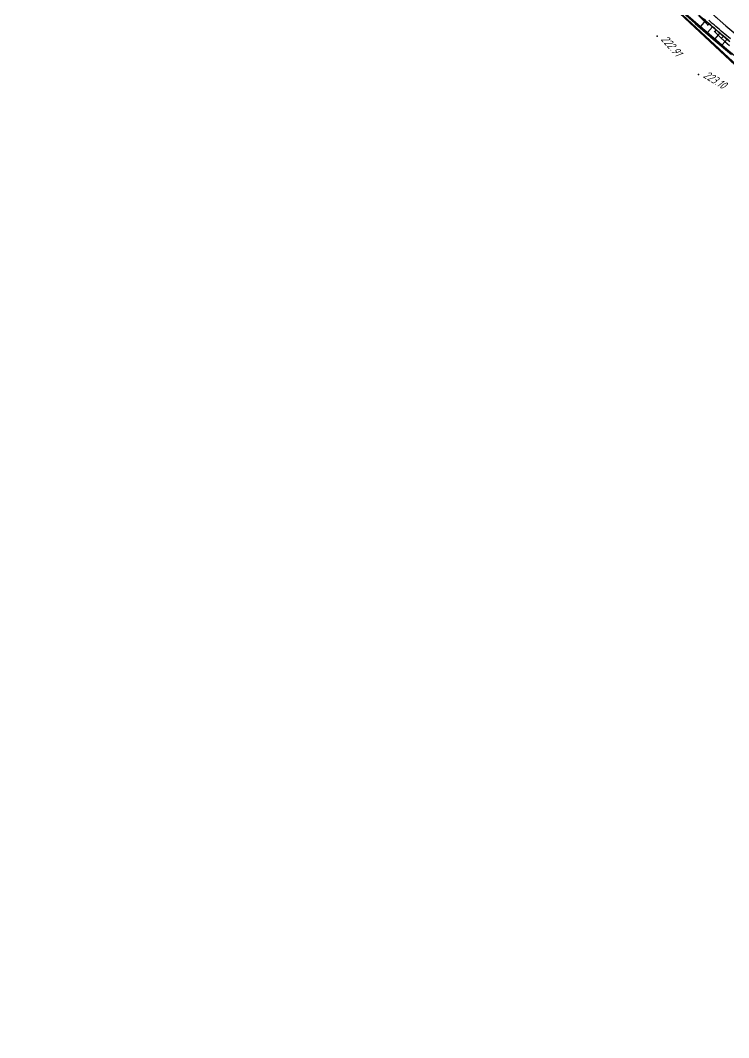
# Model space of a CAD drawing. Header units: millimetres. Extents: x -698 to 8131, y -704 to 4503.
# Drawn here: x 264.9 to 563.8, y 3401 to 3830.6 of the extents above; entities that cross this region are included whole.
import ezdxf

# ---------------------------------------------------------------- set-up
doc = ezdxf.new("R2010")
doc.units = ezdxf.units.MM
doc.linetypes.add('CONTI', pattern=[0])
doc.linetypes.add('STROT', pattern=[1.7, 0.5, -1.2])
for name, color, linetype, lineweight in [('10', 1, 'Continuous', 35), ('КОПИЯ_ОСЬ_13_ОТКОСЫ', 7, 'Continuous', 30), ('КОПИЯ_ОСЬ_ГРАНИЦЫ_ПОЛОС', 7, 'Continuous', 30), ('ОСЬ_ВЕРХ_ПОКРЫТИЯ_ГРАНИЦЫ_ПОЛОС', 7, 'Continuous', 30), ('ОСЬ_ВЕРХ_ПОКРЫТИЯ_ОСЬ', 1, 'Continuous', 30)]:
    doc.layers.add(name, color=color, linetype=linetype, lineweight=lineweight)
for name, color, linetype in [('_Ростелеком', 6, 'Continuous'), ('PI_OTDEFAULT', 172, 'CONTI'), ('PI_TTDEFAULT', 5, 'CONTI'), ('SIT_LDEFAULT', 7, 'CONTI'), ('разметка', 7, 'Continuous')]:
    doc.layers.add(name, color=color, linetype=linetype)
doc.styles.add('eskd', font='isocpeui.ttf', dxfattribs={"width": 1.2})
doc.styles.add('STYLE1', font='isocpeui.ttf', dxfattribs={"width": 0.9})
doc.linetypes.add('кабель_связи_проект.', pattern='A,10,-1,["/",STYLE1,S=3,R=0,X=0,Y=-1.5],-4.1', length=15.1)

msp = doc.modelspace()

# ---------------------------------------------------------------- linework, layer by layer
at = {"layer": '10'}
msp.add_lwpolyline([(1204.68, 3699.25), (843.89, 3696), (818.68, 3696.29), (766.84, 3701.94), (759.3, 3702.76), (700.41, 3725.32), (697.87, 3716.5), (691.35, 3720.61), (693.15, 3726.02), (659.73, 3743.87), (611.84, 3774.09), (572.89, 3805.78), (475.06, 3897.43), (475.06, 3897.43), (404.44, 3973.4), (367.35, 4013.49), (340.46, 4035.04), (337.92, 4029.37), (334.33, 4032.02)], dxfattribs=at)
at = {"layer": '_Ростелеком', "linetype": 'кабель_связи_проект.', "lineweight": 40, "ltscale": 0.25}
msp.add_lwpolyline([(163.05, 4060.66), (287.87, 4054.42), (308.73, 4049.88), (337.18, 4036.76), (340.46, 4035.04), (367.51, 4013.89), (457.66, 3917.12), (498.43, 3875.83), (540.41, 3836.5), (573.21, 3806.03), (611.82, 3774.85), (637.72, 3757.76), (659.73, 3743.87), (682.68, 3731.62), (700.41, 3725.32), (726.47, 3715.34), (759.55, 3704.13), (813.94, 3697.44), (915.73, 3700.47), (1014.1, 3704.57), (1106.89, 3707.17), (1139.32, 3707.38), (1173.44, 3705.05)], dxfattribs=at)
at = {"layer": 'PI_TTDEFAULT', "color": 5}
for p in [(533.68, 3824, 222.91), (551.14, 3807.78, 223.1)]:
    msp.add_point(p, dxfattribs=at)
at = {"layer": 'SIT_LDEFAULT', "color": 7}
for p, q in [((551.21, 3832.58), (553.58, 3830.22)), ((553.58, 3830.22), (554.95, 3828.85)), ((557.79, 3826.04), (558.17, 3825.67)), ((558.16, 3825.66), (560.3, 3823.58)), ((560.3, 3823.58), (562.28, 3821.73)), ((562.28, 3821.73), (564.19, 3820.02))]:
    msp.add_line(p, q, dxfattribs=at)
at = {"layer": 'КОПИЯ_ОСЬ_13_ОТКОСЫ'}
for points in [[(542.19, 3836.02), (549.73, 3829.32), (557.35, 3822.73), (565.03, 3816.21)], [(542.47, 3836.33), (550.03, 3829.67), (556.57, 3824.03), (563.15, 3818.45), (567.9, 3814.46)], [(542.47, 3836.33), (550.03, 3829.67), (556.57, 3824.03), (563.15, 3818.45), (567.9, 3814.46)], [(550.76, 3833.41), (557.53, 3827.52), (564.35, 3821.7)], [(548.44, 3830.46), (548.54, 3830.57)], [(549.94, 3829.14), (550.24, 3829.48)], [(554.07, 3830.52), (551.91, 3828.04)], [(555.58, 3829.21), (554.86, 3828.38)], [(551.45, 3827.82), (551.55, 3827.94)], [(552.96, 3826.51), (553.26, 3826.86)], [(554.47, 3825.2), (554.57, 3825.32)], [(557.09, 3827.9), (554.95, 3825.42)], [(555.99, 3823.9), (556.3, 3824.26)], [(558.61, 3826.6), (557.89, 3825.77)], [(560.12, 3825.29), (558, 3822.81)], [(561.64, 3823.99), (560.94, 3823.16)], [(557.5, 3822.6), (557.61, 3822.72)], [(559.02, 3821.3), (559.34, 3821.67)], [(560.55, 3820), (560.65, 3820.12)], [(563.17, 3822.7), (561.06, 3820.21)], [(562.07, 3818.71), (562.39, 3819.08)], [(563.6, 3817.42), (563.71, 3817.54)]]:
    msp.add_lwpolyline(points, dxfattribs=at)
at = {"layer": 'КОПИЯ_ОСЬ_ГРАНИЦЫ_ПОЛОС'}
msp.add_lwpolyline([(553.28, 3831.2), (554.04, 3830.54), (554.79, 3829.89), (555.55, 3829.23), (556.31, 3828.57), (557.07, 3827.91), (557.83, 3827.26), (558.59, 3826.6), (559.35, 3825.95), (560.11, 3825.3), (560.87, 3824.64), (561.64, 3823.99), (562.4, 3823.34), (563.16, 3822.69), (563.93, 3822.04)], dxfattribs=at)
at = {"layer": 'ОСЬ_ВЕРХ_ПОКРЫТИЯ_ГРАНИЦЫ_ПОЛОС', "linetype": 'Continuous', "lineweight": 30}
for points in [[(563.93, 3822.04), (563.16, 3822.69), (562.4, 3823.34), (561.64, 3823.99), (560.87, 3824.64), (560.11, 3825.3), (559.35, 3825.95), (558.59, 3826.6), (557.83, 3827.26), (557.07, 3827.91), (556.31, 3828.57), (555.55, 3829.23), (554.8, 3829.88), (554.04, 3830.54), (553.28, 3831.2)], [(564.57, 3822.8), (563.81, 3823.45), (563.05, 3824.1), (562.29, 3824.75), (561.52, 3825.4), (560.76, 3826.06), (560, 3826.71), (559.24, 3827.36), (558.48, 3828.02), (557.72, 3828.67), (556.96, 3829.33), (556.21, 3829.98), (555.45, 3830.64)]]:
    msp.add_lwpolyline(points, dxfattribs=at)
at = {"layer": 'ОСЬ_ВЕРХ_ПОКРЫТИЯ_ОСЬ'}
msp.add_lwpolyline([(512.36, 3874.57, 0.026039), (590.28, 3805.55)], format="xyb", dxfattribs=at)
at = {"layer": 'разметка', "linetype": 'STROT', "lineweight": 30, "ltscale": 7}
msp.add_lwpolyline([(466.86, 3921.65), (466.86, 3921.65, 0.010848), (512.36, 3874.57, 0.026039), (590.28, 3805.55, 0.004471), (613.92, 3787.09, 0.012597), (642.43, 3765.7, 0.122053), (777.24, 3714.2, 0.036279), (867.13, 3712.22), (1097.51, 3718.68, -0.037498), (1187.39, 3716.7, -0.079736), (1278.74, 3690.32, -0.037499), (1355.84, 3644.07), (1454.92, 3577.7, 0.037498), (1532.02, 3531.45, 0.023279), (1557.8, 3520.74, 0.037464), (1644.98, 3498.75), (2134.5, 3400.96), (2134.5, 3400.96)], format="xyb", dxfattribs=at)

# ---------------------------------------------------------------- texts
at = {"layer": 'PI_OTDEFAULT', "color": 172, "style": 'eskd', "oblique": 10, "width": 0.8}
for s, rotation, p in [('222.91', 312, (535.01, 3822.51)), ('223.10', 328, (552.83, 3806.72))]:
    msp.add_text(s, height=3.5, rotation=rotation, dxfattribs=at).set_placement(p)

doc.saveas('drawing.dxf')
